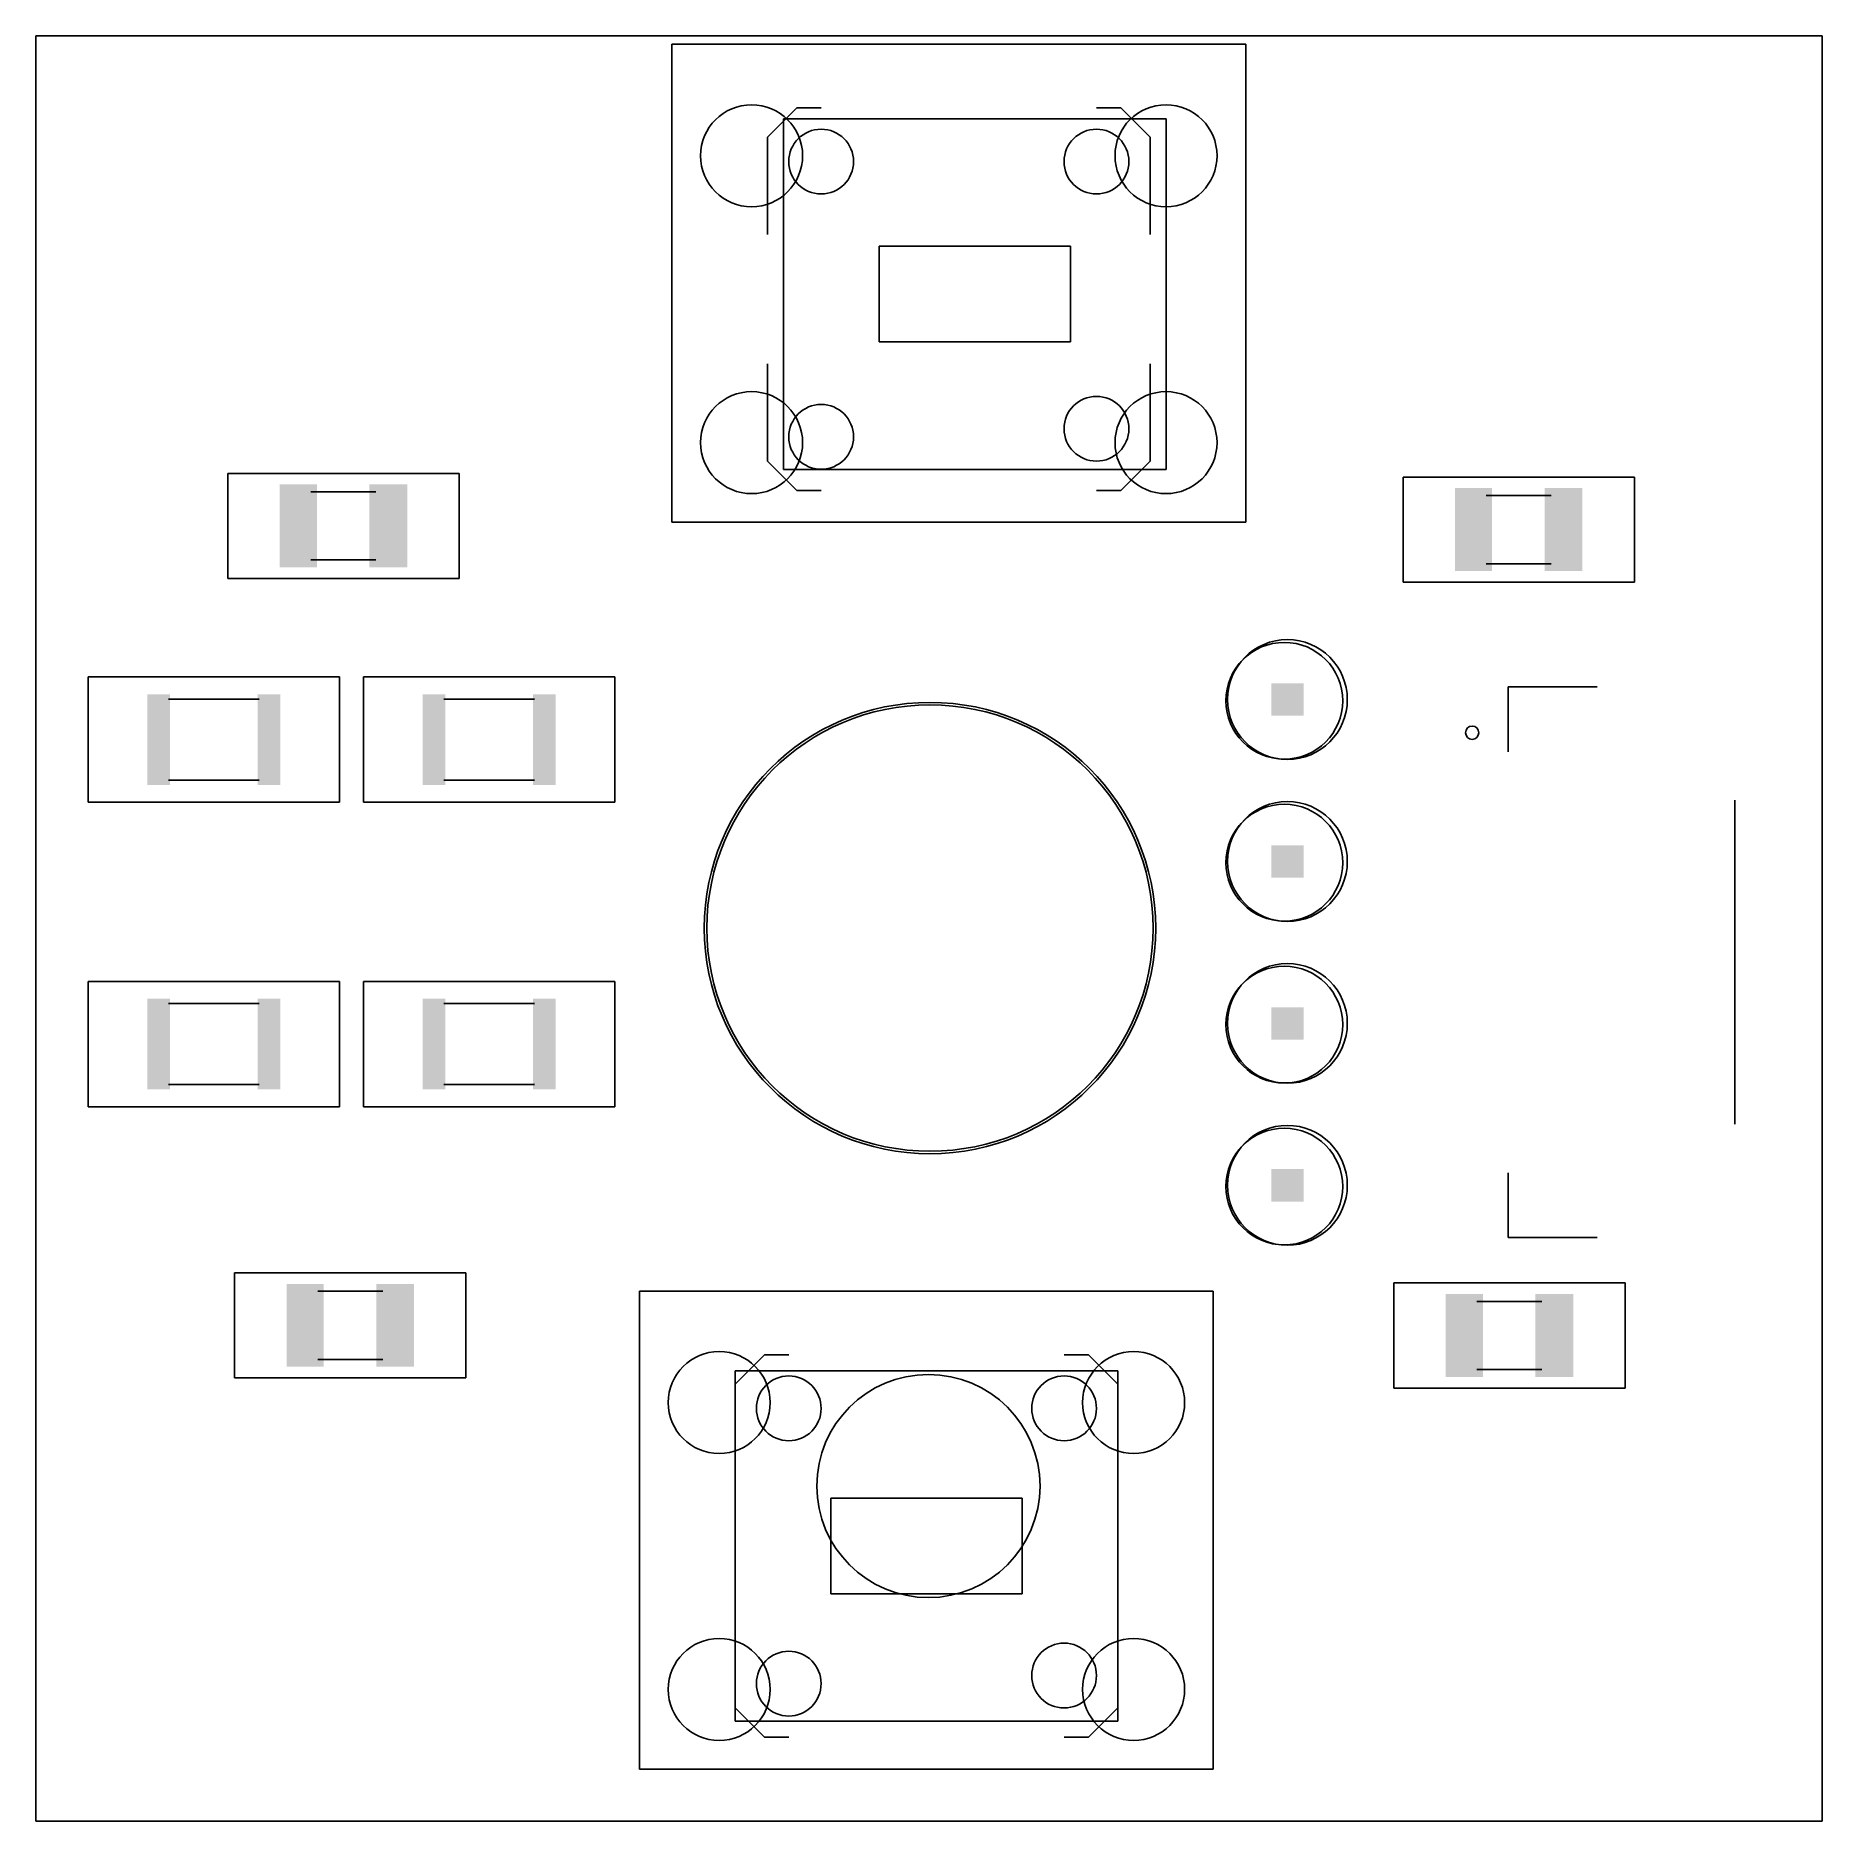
# Model space of a CAD drawing. Extents: x 0 to 28, y 0 to 28.
import ezdxf

# ---------------------------------------------------------------- set-up
doc = ezdxf.new("R2010")
doc.units = 0
for name, color, linetype in [('17', 110, 'CONTINUOUS'), ('20', 31, 'CONTINUOUS'), ('22', 253, 'CONTINUOUS'), ('39', 12, 'CONTINUOUS'), ('48', 253, 'CONTINUOUS'), ('51', 253, 'CONTINUOUS')]:
    doc.layers.add(name, color=color, linetype=linetype)

# ---------------------------------------------------------------- blocks, each defined once
blk = doc.blocks.new('RECT')
blk.add_solid([(-0.5, -0.5), (0.5, -0.5), (-0.5, 0.5), (0.5, 0.5)])
blk = doc.blocks.new('ROUNDP')
blk.add_circle((0, 0), 0.5)

msp = doc.modelspace()

# ---------------------------------------------------------------- linework, layer by layer
at = {"layer": '20'}
for p, q in [((0, 0), (0, 28.009)), ((0, 28.009), (28.021, 28.009)), ((28.021, 28.009), (28.021, 0)), ((28.021, 0), (0, 0))]:
    msp.add_line(p, q, dxfattribs=at)
for radius in [3.54, 3.5, 3.5, 3.5]:
    msp.add_circle((14.026, 14.011), radius, dxfattribs=at)
at = {"layer": '22'}
for p, q in [((24.492, 17.794), (23.095, 17.794)), ((23.095, 17.794), (23.095, 16.778)), ((26.651, 16.016), (26.651, 10.936)), ((23.095, 10.174), (23.095, 9.158)), ((23.095, 9.158), (24.492, 9.158))]:
    msp.add_line(p, q, dxfattribs=at)
for centre, radius in [((22.53, 17.076), 0.1047), ((14.0017, 5.259), 1.75)]:
    msp.add_circle(centre, radius, dxfattribs=at)
at = {"layer": '39'}
for p, q in [((9.978, 27.876), (18.978, 27.876)), ((9.978, 20.376), (9.978, 27.876)), ((18.978, 27.876), (18.978, 20.376)), ((3.0117, 21.1443), (6.6403, 21.1443)), ((3.0117, 19.4957), (3.0117, 21.1443)), ((6.6403, 21.1443), (6.6403, 19.4957)), ((21.4457, 21.0863), (25.0743, 21.0863)), ((21.4457, 19.4377), (21.4457, 21.0863)), ((25.0743, 21.0863), (25.0743, 19.4377)), ((18.978, 20.376), (9.978, 20.376)), ((6.6403, 19.4957), (3.0117, 19.4957)), ((25.0743, 19.4377), (21.4457, 19.4377)), ((0.821, 17.95), (4.767, 17.95)), ((0.821, 15.984), (0.821, 17.95)), ((4.767, 17.95), (4.767, 15.984)), ((5.139, 17.95), (9.085, 17.95)), ((5.139, 15.984), (5.139, 17.95)), ((9.085, 17.95), (9.085, 15.984)), ((4.767, 15.984), (0.821, 15.984)), ((9.085, 15.984), (5.139, 15.984)), ((0.821, 13.175), (4.767, 13.175)), ((0.821, 11.209), (0.821, 13.175)), ((4.767, 13.175), (4.767, 11.209)), ((5.139, 13.175), (9.085, 13.175)), ((5.139, 11.209), (5.139, 13.175)), ((9.085, 13.175), (9.085, 11.209)), ((4.767, 11.209), (0.821, 11.209)), ((9.085, 11.209), (5.139, 11.209)), ((3.1197, 8.6043), (6.7483, 8.6043)), ((3.1197, 6.9557), (3.1197, 8.6043)), ((6.7483, 8.6043), (6.7483, 6.9557)), ((21.2997, 8.4443), (24.9283, 8.4443)), ((21.2997, 6.7957), (21.2997, 8.4443)), ((24.9283, 8.4443), (24.9283, 6.7957)), ((9.47, 8.318), (18.47, 8.318)), ((9.47, 0.818), (9.47, 8.318)), ((18.47, 8.318), (18.47, 0.818)), ((6.7483, 6.9557), (3.1197, 6.9557)), ((24.9283, 6.7957), (21.2997, 6.7957)), ((18.47, 0.818), (9.47, 0.818))]:
    msp.add_line(p, q, dxfattribs=at)
at = {"layer": '48'}
for centre in [(19.5834, 17.5768), (19.5834, 15.0368), (19.5834, 12.4968), (19.5834, 9.9568)]:
    msp.add_circle(centre, 0.9158, dxfattribs=at)
at = {"layer": '51'}
for p, q in [((11.938, 26.876), (11.478, 26.416)), ((11.73, 21.206), (11.73, 26.706)), ((11.73, 26.706), (17.73, 26.706)), ((11.938, 26.876), (12.319, 26.876)), ((17.018, 26.876), (16.637, 26.876)), ((17.478, 26.416), (17.018, 26.876)), ((17.73, 26.706), (17.73, 21.206)), ((11.478, 26.416), (11.478, 24.892)), ((17.478, 24.892), (17.478, 26.416)), ((13.23, 23.206), (13.23, 24.706)), ((13.23, 24.706), (16.23, 24.706)), ((16.23, 24.706), (16.23, 23.206)), ((16.23, 23.206), (13.23, 23.206)), ((11.478, 21.336), (11.478, 22.86)), ((17.478, 21.336), (17.478, 22.86)), ((11.938, 20.876), (11.478, 21.336)), ((17.018, 20.876), (17.478, 21.336)), ((17.73, 21.206), (11.73, 21.206)), ((4.316, 20.855), (5.336, 20.855)), ((11.938, 20.876), (12.319, 20.876)), ((17.018, 20.876), (16.637, 20.876)), ((22.75, 20.797), (23.77, 20.797)), ((4.316, 19.785), (5.336, 19.785)), ((22.75, 19.727), (23.77, 19.727)), ((2.0828, 17.602), (3.5052, 17.602)), ((6.4008, 17.602), (7.8232, 17.602)), ((2.0828, 16.332), (3.5052, 16.332)), ((6.4008, 16.332), (7.8232, 16.332)), ((2.0828, 12.827), (3.5052, 12.827)), ((6.4008, 12.827), (7.8232, 12.827)), ((2.0828, 11.557), (3.5052, 11.557)), ((6.4008, 11.557), (7.8232, 11.557)), ((4.424, 8.315), (5.444, 8.315)), ((22.604, 8.155), (23.624, 8.155)), ((11.43, 7.318), (10.97, 6.858)), ((11.43, 7.318), (11.811, 7.318)), ((16.51, 7.318), (16.129, 7.318)), ((16.97, 6.858), (16.51, 7.318)), ((4.424, 7.245), (5.444, 7.245)), ((10.97, 7.068), (16.97, 7.068)), ((10.97, 1.568), (10.97, 7.068)), ((16.97, 7.068), (16.97, 1.568)), ((22.604, 7.085), (23.624, 7.085)), ((10.97, 6.858), (10.97, 5.334)), ((16.97, 5.334), (16.97, 6.858)), ((12.47, 5.068), (15.47, 5.068)), ((12.47, 3.568), (12.47, 5.068)), ((15.47, 5.068), (15.47, 3.568)), ((15.47, 3.568), (12.47, 3.568)), ((10.97, 1.778), (10.97, 3.302)), ((16.97, 1.778), (16.97, 3.302)), ((11.43, 1.318), (10.97, 1.778)), ((16.51, 1.318), (16.97, 1.778)), ((16.97, 1.568), (10.97, 1.568)), ((11.43, 1.318), (11.811, 1.318)), ((16.51, 1.318), (16.129, 1.318))]:
    msp.add_line(p, q, dxfattribs=at)
for centre in [(12.319, 26.035), (16.637, 26.035), (12.319, 21.717), (16.637, 21.844), (11.811, 6.477), (16.129, 6.477), (11.811, 2.159), (16.129, 2.286)]:
    msp.add_circle(centre, 0.508, dxfattribs=at)

# ---------------------------------------------------------------- block references
at = {"layer": '17', "xscale": 1.6, "yscale": 1.6}
for p in [(11.228, 26.126), (11.228, 26.126), (17.728, 26.126), (17.728, 26.126), (11.228, 21.626), (11.228, 21.626), (17.728, 21.626), (17.728, 21.626), (10.72, 6.568), (10.72, 6.568), (17.22, 6.568), (17.22, 6.568), (10.72, 2.068), (10.72, 2.068), (17.22, 2.068), (17.22, 2.068)]:
    msp.add_blockref('ROUNDP', p, dxfattribs=at)
at = {"layer": '17', "xscale": 1.8796, "yscale": 1.8796, "rotation": 180}
for p in [(19.632, 17.596), (19.632, 17.596), (19.632, 15.056), (19.632, 15.056), (19.632, 12.516), (19.632, 12.516), (19.632, 9.976), (19.632, 9.976)]:
    msp.add_blockref('ROUNDP', p, dxfattribs=at)
at = {"layer": '51', "yscale": 1.3}
for p, xscale in [((4.1176, 20.32), 0.5832), ((5.5292, 20.32), 0.5936), ((22.5516, 20.262), 0.5832), ((23.9632, 20.262), 0.5936), ((4.2256, 7.78), 0.5832), ((5.6372, 7.78), 0.5936), ((22.4056, 7.62), 0.5832), ((23.8172, 7.62), 0.5936)]:
    msp.add_blockref('RECT', p, dxfattribs=dict(at, xscale=xscale))
at = {"layer": '51'}
for p, xscale, yscale, rotation in [((1.9304, 16.967), 0.3556, 1.4224, 180), ((3.6576, 16.967), 0.3556, 1.4224, 180), ((6.2484, 16.967), 0.3556, 1.4224, 180), ((7.9756, 16.967), 0.3556, 1.4224, 180), ((19.632, 17.596), 0.508, 0.508, 90), ((19.632, 15.056), 0.508, 0.508, 90), ((1.9304, 12.192), 0.3556, 1.4224, 180), ((3.6576, 12.192), 0.3556, 1.4224, 180), ((6.2484, 12.192), 0.3556, 1.4224, 180), ((7.9756, 12.192), 0.3556, 1.4224, 180), ((19.632, 12.516), 0.508, 0.508, 90), ((19.632, 9.976), 0.508, 0.508, 90)]:
    msp.add_blockref('RECT', p, dxfattribs=dict(at, xscale=xscale, yscale=yscale, rotation=rotation))

doc.saveas('drawing.dxf')
